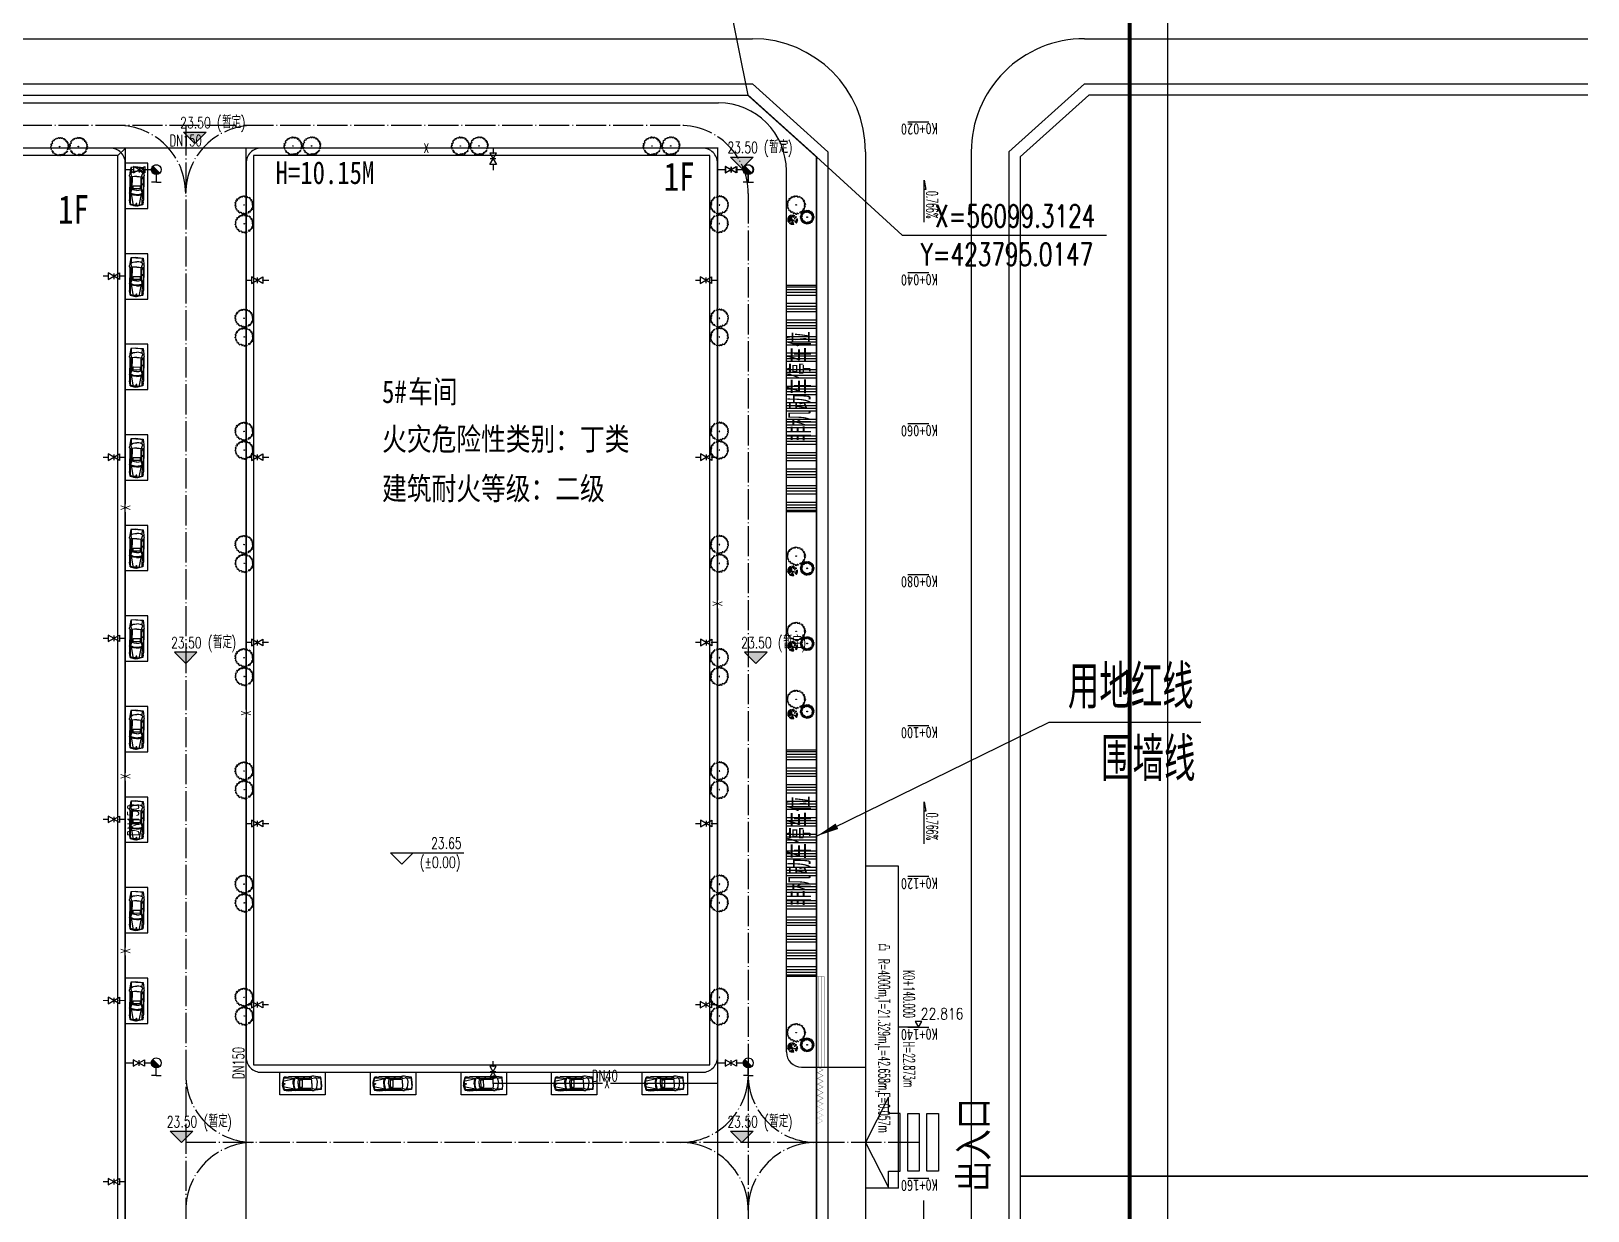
# Model space of a CAD drawing. Header units: millimetres. Extents: x 418304 to 847498, y 48187 to 111456.
# Drawn here: x 423690.9 to 423897.2, y 55959.6 to 56116 of the extents above; entities that cross this region are included whole.
import ezdxf

# ---------------------------------------------------------------- set-up
doc = ezdxf.new("R2010")
doc.units = ezdxf.units.MM
doc.header["$LTSCALE"] = 1000
doc.linetypes.add('DASH', pattern=[0.35, 0.25, -0.1])
doc.linetypes.add('DOTE', pattern=[2.42, 2, -0.2, 0.02, -0.2])
for name, color, linetype in [('A绿-1', 82, 'Continuous'), ('DIM_COOR', 3, 'Continuous'), ('DIM_ELEV', 3, 'Continuous'), ('DIM_LEAD', 3, 'Continuous'), ('EQUIP_消火栓', 7, 'Continuous'), ('PIPE-消防', 1, 'Continuous'), ('PUB_TEXT', 7, 'Continuous'), ('TEXT_消防', 7, 'Continuous'), ('TK', 4, 'Continuous'), ('TREE', 74, 'Continuous'), ('VALVE_消防', 7, 'Continuous'), ('围墙线', 7, 'Continuous'), ('建设布局', 7, 'Continuous'), ('道路', 4, 'Continuous'), ('道路中心线', 1, 'DOTE'), ('道路线', 142, 'Continuous'), ('道路网', 7, 'Continuous'), ('高程设计数据', 7, 'Continuous')]:
    doc.layers.add(name, color=color, linetype=linetype)
doc.styles.add('_TCH_DIM', font='SIMPLEX', dxfattribs={"bigfont": 'GBCBIG'})
doc.styles.add('_TWT_PIPEDN', font='SIMPLEX', dxfattribs={"width": 0.8, "height": 3, "bigfont": 'HZTXT'})
doc.styles.add('_TWT_PIPETEXT', font='SIMPLEX', dxfattribs={"width": 0.8, "height": 3.5, "bigfont": 'HZTXT'})
doc.styles.add('HZ', font='rs.shx', dxfattribs={"width": 0.8, "bigfont": 'hztxt.shx'})
doc.styles.add('图框字体', font='', dxfattribs={"width": 0.8})
doc.styles.add('等线体', font='simhei.ttf')
doc.styles.add('黑体', font='simhei.ttf', dxfattribs={"width": 0.8, "height": 3.5})
doc.styles.get('图框字体').set_extended_font_data('NSimSun')
doc.linetypes.add('FENCELINE2', pattern='A,0.25,-0.1,[132,ltypeshp.shx,S=0.1,R=0,X=-0.1,Y=0],-0.1,1', length=1.45)

# ---------------------------------------------------------------- blocks, each defined once
blk = doc.blocks.new('wetrewtewtre')
at = {"layer": '建设布局', "color": 8, "linetype": 'Continuous', "flags": 128}
for points in [[(423897.23, 56107.48), (423831.09, 56107.48), (423822.01, 56099.31), (423822.01, 55964.25), (423897.23, 55964.25)], [(423897.23, 56107.48), (423831.09, 56107.48), (423822.01, 56099.31), (423822.01, 55964.25), (423897.23, 55964.25)], [(423897.23, 55964.25), (423822.01, 55964.25), (423822.01, 55773.77), (423897.23, 55773.77)], [(423897.23, 55964.25), (423822.01, 55964.25), (423822.01, 55773.77), (423897.23, 55773.77)]]:
    blk.add_lwpolyline(points, dxfattribs=at)
at = {"layer": '道路网', "color": 8, "linetype": 'Continuous'}
for p, q in [((423342.15, 56114.98), (423786.51, 56114.98)), ((423342.15, 56114.98), (423786.51, 56114.98)), ((423830.51, 56114.98), (423897.23, 56114.98)), ((423830.51, 56114.98), (423897.23, 56114.98)), ((423342.15, 56108.98), (423786.51, 56108.98)), ((423342.15, 56108.98), (423786.51, 56108.98)), ((423786.51, 56108.98), (423796.51, 56099.98)), ((423786.51, 56108.98), (423796.51, 56099.98)), ((423820.51, 56099.98), (423830.51, 56108.98)), ((423820.51, 56099.98), (423830.51, 56108.98)), ((423830.51, 56108.98), (423897.23, 56108.98)), ((423830.51, 56108.98), (423897.23, 56108.98))]:
    blk.add_line(p, q, dxfattribs=at)
at = {"layer": '道路网', "color": 8, "linetype": 'Continuous', "lineweight": 30}
for p, q in [((423807.11, 56103.98), (423809.91, 56103.98)), ((423807.11, 56103.98), (423809.91, 56103.98)), ((423807.11, 56083.98), (423809.91, 56083.98)), ((423807.11, 56083.98), (423809.91, 56083.98)), ((423807.11, 56063.98), (423809.91, 56063.98)), ((423807.11, 56063.98), (423809.91, 56063.98)), ((423807.11, 56043.98), (423809.91, 56043.98)), ((423807.11, 56043.98), (423809.91, 56043.98)), ((423807.11, 56023.98), (423809.91, 56023.98)), ((423807.11, 56023.98), (423809.91, 56023.98)), ((423807.11, 56003.98), (423809.91, 56003.98)), ((423807.11, 56003.98), (423809.91, 56003.98)), ((423807.11, 55983.98), (423809.91, 55983.98)), ((423807.11, 55983.98), (423809.91, 55983.98)), ((423807.11, 55963.98), (423809.91, 55963.98)), ((423807.11, 55963.98), (423809.91, 55963.98))]:
    blk.add_line(p, q, dxfattribs=at)
at = {"layer": '道路网', "color": 8, "linetype": 'Continuous', "flags": 128}
for points in [[(423796.51, 56099.98), (423796.51, 55746.27), (423796.52, 55609.27)], [(423796.51, 56099.98), (423796.51, 55746.27), (423796.52, 55609.27)], [(423801.51, 56099.98), (423801.51, 55741.27), (423801.52, 55609.27)], [(423801.51, 56099.98), (423801.51, 55741.27), (423801.52, 55609.27)], [(423815.51, 56099.98), (423815.51, 55741.27), (423815.52, 55609.27)], [(423815.51, 56099.98), (423815.51, 55741.27), (423815.52, 55609.27)], [(423820.51, 56099.98), (423820.51, 55746.27), (423820.52, 55609.27)], [(423820.51, 56099.98), (423820.51, 55746.27), (423820.52, 55609.27)]]:
    blk.add_lwpolyline(points, dxfattribs=at)
at = {"layer": '道路网', "color": 8, "linetype": 'Continuous'}
for centre, start, end in [((423786.51, 56099.98), 0.0001, 90), ((423786.51, 56099.98), 0.0001, 90), ((423830.51, 56099.98), 90, 180.0001), ((423830.51, 56099.98), 90, 180.0001)]:
    blk.add_arc(centre, 15, start, end, dxfattribs=at)
at = {"layer": '道路网', "color": 8, "linetype": 'Continuous', "style": '等线体', "width": 0.8}
for s, p in [('K0+020', (423811.07, 56103.81)), ('K0+020', (423811.07, 56103.81)), ('K0+040', (423811.07, 56083.81)), ('K0+040', (423811.07, 56083.81)), ('K0+060', (423811.07, 56063.81)), ('K0+060', (423811.07, 56063.81)), ('K0+080', (423811.07, 56043.81)), ('K0+080', (423811.07, 56043.81)), ('K0+100', (423811.07, 56023.81)), ('K0+100', (423811.07, 56023.81)), ('K0+120', (423811.07, 56003.81)), ('K0+120', (423811.07, 56003.81)), ('K0+140', (423811.07, 55983.81)), ('K0+140', (423811.07, 55983.81)), ('K0+160', (423811.07, 55963.81)), ('K0+160', (423811.07, 55963.81))]:
    blk.add_text(s, height=1.5, rotation=181.0552, dxfattribs=at).set_placement(p)
blk = doc.blocks.new('dc')
for p, q in [((424933.93, 55036.82), (424930.88, 55042.78)), ((424930.88, 55042.78), (424930.88, 55040.62)), ((424924.28, 55033), (424924.27, 55040.62)), ((424924.27, 55040.62), (424925.8, 55040.62)), ((424925.8, 55040.62), (424925.8, 55033)), ((424926.82, 55033), (424926.81, 55040.62)), ((424926.81, 55040.62), (424928.34, 55040.62)), ((424928.34, 55040.62), (424928.34, 55033)), ((424930.88, 55040.62), (424929.35, 55040.62)), ((424929.35, 55040.62), (424929.36, 55033)), ((424930.89, 55030.84), (424933.93, 55036.82)), ((424925.8, 55033), (424924.28, 55033)), ((424928.34, 55033), (424926.82, 55033)), ((424929.36, 55033), (424930.89, 55033)), ((424930.89, 55033), (424930.89, 55030.84))]:
    blk.add_line(p, q)
blk = doc.blocks.new('A$C469E7AB7')
at = {"const_width": 30}
blk.add_lwpolyline([(375, 3000), (375, 3000)], dxfattribs=at)
at = {"layer": '围墙线', "linetype": 'Continuous'}
for points, const_width in [([(375, 10500), (-375, 10125)], 30), ([(-375, 10125), (375, 9750)], 30), ([(375, 9750), (-375, 9375)], 30), ([(375, 9750), (-375, 9375)], 30), ([(-375, 9375), (375, 9000)], 30), ([(-375, 9375), (375, 9000)], 30), ([(375, 9000), (-375, 8625)], 30), ([(-375, 8625), (375, 8250)], 30), ([(375, 8250), (-375, 7875)], 30), ([(-375, 7875), (375, 7500)], 30), ([(375, 7500), (-375, 7125)], 30), ([(-375, 7125), (375, 6750)], 30), ([(375, 6750), (-375, 6375)], 30), ([(-375, 6375), (375, 6000)], 30), ([(375, 6000), (-375, 5625)], 30), ([(375, 6000), (-375, 5625)], 30), ([(-375, 5625), (375, 5250)], 30), ([(-375, 5625), (375, 5250)], 30), ([(375, 5250), (-375, 4875)], 30), ([(-375, 4875), (375, 4500)], 30), ([(375, 4500), (-375, 4125)], 30), ([(-375, 4125), (375, 3750)], 30), ([(-500, -9000), (500, -9000), (500, 3000), (-500, 3000), (-500, -9000)], 20), ([(375, 3750), (-375, 3375)], 30), ([(-375, 3375), (375, 3000)], 30), ([(-200, 3000), (-200, -9000)], 20), ([(200, -9000), (200, 3000)], 20)]:
    blk.add_lwpolyline(points, dxfattribs=dict(at, const_width=const_width))
blk = doc.blocks.new('004')
at = {"layer": 'A绿-1', "color": 8}
for p, q in [((-1068, 284), (-1052, 317)), ((-942, 226), (-1068, 284)), ((-1060, 128), (-1052, 186)), ((-966, 56), (-1060, 128)), ((-1052, 317), (-911, 278)), ((-1052, 186), (-950, 121)), ((-1052, -69), (-1052, 3)), ((-1052, 3), (-966, -3)), ((-982, 428), (-966, 461)), ((-927, 415), (-982, 428)), ((-966, 461), (-864, 454)), ((-966, -3), (-966, 56)), ((-950, 121), (-942, 226)), ((-942, 369), (-927, 415)), ((-887, 324), (-942, 369)), ((-911, 278), (-887, 324)), ((-872, 605), (-895, 533)), ((-895, 533), (-864, 481)), ((-825, 585), (-872, 605)), ((-864, 454), (-840, 461)), ((-793, 644), (-825, 585)), ((-762, 716), (-809, 677)), ((-809, 677), (-793, 644)), ((-699, 834), (-770, 749)), ((-770, 749), (-723, 742)), ((-723, 651), (-762, 716)), ((-723, 742), (-691, 683)), ((-691, 683), (-723, 651)), ((-691, 762), (-699, 834)), ((-534, 794), (-691, 762)), ((-511, 892), (-605, 840)), ((-605, 840), (-534, 794)), ((-456, 866), (-511, 892)), ((-401, 899), (-456, 866)), ((-354, 971), (-440, 997)), ((-440, 997), (-401, 899)), ((-283, 860), (-354, 971)), ((-276, 925), (-283, 860)), ((-244, 925), (-276, 925)), ((-205, 1023), (-268, 997)), ((-268, 997), (-244, 925)), ((-182, 945), (-205, 1023)), ((-134, 964), (-182, 945)), ((70, 1036), (-9, 1030)), ((-9, 1030), (-9, 991)), ((70, 977), (70, 1036)), ((93, 938), (70, 977)), ((132, 906), (93, 938)), ((179, 1023), (132, 906)), ((250, 1017), (179, 1023)), ((266, 945), (250, 1017)), ((321, 912), (266, 945)), ((360, 945), (321, 977)), ((321, 977), (321, 912)), ((360, 847), (360, 945)), ((399, 814), (360, 847)), ((438, 853), (399, 814)), ((478, 827), (438, 853)), ((525, 879), (478, 827)), ((564, 847), (525, 879)), ((532, 768), (564, 847)), ((572, 703), (532, 768)), ((564, 670), (572, 703)), ((595, 638), (564, 670)), ((658, 664), (595, 638)), ((697, 618), (658, 664)), ((744, 670), (697, 618)), ((783, 605), (744, 670)), ((791, 481), (783, 605)), ((830, 500), (791, 481)), ((807, 409), (870, 487)), ((838, 343), (807, 409)), ((870, 487), (830, 500)), ((932, 363), (838, 343)), ((932, 200), (885, 200)), ((885, 200), (909, 160)), ((925, 101), (901, 69)), ((901, 69), (972, 16)), ((909, 278), (964, 311)), ((932, 232), (909, 278)), ((909, 160), (972, 160)), ((972, 160), (925, 101)), ((964, 311), (932, 363)), ((972, 16), (972, -69)), ((-1044, -154), (-1068, -193)), ((-1068, -193), (-1029, -219)), ((-989, -108), (-1052, -69)), ((-982, -173), (-1044, -154)), ((-1029, -219), (-1005, -166)), ((-1013, -278), (-989, -258)), ((-997, -310), (-1013, -278)), ((-919, -356), (-997, -310)), ((-974, -173), (-989, -108)), ((-989, -258), (-950, -278)), ((-934, -180), (-974, -173)), ((-950, -278), (-927, -251)), ((-942, -526), (-927, -480)), ((-864, -500), (-942, -526)), ((-927, -251), (-934, -180)), ((-927, -480), (-887, -441)), ((-887, -441), (-919, -356)), ((-887, -585), (-840, -533)), ((-848, -644), (-887, -585)), ((-840, -533), (-864, -500)), ((-801, -585), (-848, -644)), ((-762, -618), (-801, -585)), ((-636, -729), (-715, -657)), ((-683, -788), (-636, -729)), ((-629, -853), (-683, -788)), ((-574, -801), (-629, -853)), ((-401, -853), (-574, -801)), ((-425, -944), (-401, -853)), ((-385, -964), (-425, -944)), ((-338, -944), (-385, -964)), ((-299, -944), (-338, -944)), ((-260, -1010), (-299, -944)), ((-229, -912), (-260, -1010)), ((-182, -912), (-229, -912)), ((-189, -1010), (-182, -912)), ((-127, -1023), (-189, -1010)), ((-119, -938), (-127, -1023)), ((-56, -958), (-119, -938)), ((-56, -1010), (-56, -958)), ((-17, -997), (-56, -1010)), ((70, -1016), (-17, -997)), ((109, -925), (70, -951)), ((70, -951), (70, -1016)), ((132, -1023), (109, -925)), ((195, -997), (132, -1023)), ((226, -944), (164, -944)), ((164, -944), (195, -997)), ((250, -984), (226, -944)), ((297, -964), (250, -984)), ((297, -833), (274, -918)), ((274, -918), (297, -964)), ((328, -912), (297, -833)), ((360, -918), (328, -912)), ((383, -892), (360, -918)), ((407, -866), (383, -892)), ((438, -873), (407, -866)), ((423, -886), (438, -873)), ((454, -918), (423, -886)), ((470, -807), (446, -801)), ((446, -801), (485, -853)), ((564, -853), (454, -918)), ((509, -794), (470, -807)), ((485, -853), (548, -833)), ((556, -735), (493, -761)), ((493, -761), (509, -794)), ((548, -833), (564, -853)), ((650, -794), (556, -735)), ((674, -761), (650, -794)), ((705, -637), (666, -683)), ((666, -683), (674, -761)), ((760, -650), (705, -637)), ((783, -618), (760, -650)), ((776, -513), (768, -552)), ((768, -552), (830, -585)), ((799, -448), (776, -513)), ((807, -618), (783, -618)), ((815, -493), (799, -448)), ((830, -585), (807, -618)), ((862, -474), (815, -493)), ((870, -278), (846, -336)), ((846, -336), (885, -435)), ((885, -435), (862, -474)), ((948, -310), (870, -278)), ((972, -69), (901, -95)), ((901, -95), (901, -180)), ((901, -180), (948, -219)), ((948, -219), (972, -271)), ((972, -271), (948, -310))]:
    blk.add_line(p, q, dxfattribs=at)
blk.add_circle((-32, 10), 31.3, dxfattribs=at)
blk = doc.blocks.new('106')
at = {"layer": 'A绿-1', "color": 8}
for p, q in [((-0.45, 0.07), (-0.4, 0.05)), ((-0.31, 0), (-0.45, 0.07)), ((-0.43, 0.15), (-0.38, 0.12)), ((-0.31, 0.05), (-0.43, 0.15)), ((-0.39, 0.22), (-0.36, 0.19)), ((-0.29, 0.1), (-0.39, 0.22)), ((-0.35, 0.29), (-0.32, 0.25)), ((-0.27, 0.15), (-0.35, 0.29)), ((-0.29, 0.34), (-0.27, 0.3)), ((-0.24, 0.2), (-0.29, 0.34)), ((-0.23, 0.39), (-0.21, 0.34)), ((-0.2, 0.24), (-0.23, 0.39)), ((-0.16, 0.43), (-0.15, 0.38)), ((-0.16, 0.27), (-0.16, 0.43)), ((-0.11, 0.29), (-0.08, 0.45)), ((-0.08, 0.45), (-0.08, 0.4)), ((-0.05, 0.31), (0, 0.45)), ((0, 0.45), (-0.01, 0.41)), ((0, 0.31), (0.08, 0.45)), ((0.05, 0.31), (0.15, 0.43)), ((0.08, 0.45), (0.06, 0.4)), ((0.11, 0.29), (0.23, 0.4)), ((0.15, 0.43), (0.13, 0.39)), ((0.16, 0.27), (0.29, 0.35)), ((0.23, 0.4), (0.19, 0.36)), ((0.2, 0.24), (0.35, 0.3)), ((0.24, 0.2), (0.4, 0.23)), ((0.29, 0.35), (0.25, 0.32)), ((0.27, 0.16), (0.43, 0.16)), ((0.35, 0.3), (0.3, 0.27)), ((0.3, 0.11), (0.45, 0.08)), ((0.31, 0.06), (0.46, 0)), ((0.32, 0), (0.45, -0.07)), ((0.4, 0.23), (0.35, 0.22)), ((0.43, 0.16), (0.38, 0.15)), ((0.45, 0.08), (0.4, 0.09)), ((0.46, 0), (0.41, 0.02)), ((-0.45, -0.01), (-0.4, -0.02)), ((-0.3, -0.06), (-0.45, -0.01)), ((-0.44, -0.08), (-0.39, -0.09)), ((-0.29, -0.11), (-0.44, -0.08)), ((-0.42, -0.16), (-0.37, -0.15)), ((-0.27, -0.16), (-0.42, -0.16)), ((-0.23, -0.2), (-0.39, -0.23)), ((-0.39, -0.23), (-0.34, -0.22)), ((-0.19, -0.24), (-0.34, -0.3)), ((-0.34, -0.3), (-0.3, -0.27)), ((-0.15, -0.27), (-0.29, -0.35)), ((-0.29, -0.35), (-0.24, -0.32)), ((-0.1, -0.3), (-0.22, -0.4)), ((-0.22, -0.4), (-0.19, -0.36)), ((-0.05, -0.31), (-0.15, -0.43)), ((-0.15, -0.43), (-0.12, -0.39)), ((0.01, -0.31), (-0.07, -0.45)), ((-0.07, -0.45), (-0.05, -0.4)), ((0.06, -0.31), (0.01, -0.46)), ((0.01, -0.46), (0.02, -0.41)), ((0.11, -0.29), (0.09, -0.45)), ((0.09, -0.45), (0.09, -0.4)), ((0.16, -0.27), (0.16, -0.43)), ((0.16, -0.43), (0.16, -0.38)), ((0.21, -0.24), (0.24, -0.39)), ((0.24, -0.39), (0.22, -0.34)), ((0.25, -0.2), (0.3, -0.35)), ((0.28, -0.15), (0.36, -0.29)), ((0.3, -0.35), (0.28, -0.3)), ((0.3, -0.1), (0.4, -0.22)), ((0.31, -0.05), (0.43, -0.15)), ((0.36, -0.29), (0.32, -0.25)), ((0.4, -0.22), (0.36, -0.19)), ((0.43, -0.15), (0.39, -0.12)), ((0.45, -0.07), (0.41, -0.06))]:
    blk.add_line(p, q, dxfattribs=at)
blk.add_circle((0, 0), 0.0254, dxfattribs=at)
blk = doc.blocks.new('A$C3C3C514D')
at = {"color": 8}
for p, q in [((985, 2274), (0, 2152)), ((510, 2000), (1, 2202)), ((1376, 2264), (3, 2272)), ((1065, 1996), (5, 2012)), ((439, 1909), (9, 1960)), ((1448, 2052), (10, 2362)), ((774, 2001), (13, 1915)), ((2135, 2150), (22, 1847)), ((2135, 2150), (33, 2466)), ((658, 1927), (45, 1758)), ((533, 2271), (50, 2633)), ((51, 1686), (1027, 1810)), ((1836, 2067), (97, 1514)), ((539, 1655), (143, 1412)), ((1751, 1563), (187, 1276)), ((754, 3022), (194, 3045)), ((546, 1182), (227, 1190)), ((1385, 1488), (279, 1092)), ((314, 3273), (754, 3022)), ((1531, 1264), (321, 1022)), ((918, 1321), (379, 933)), ((1605, 3000), (469, 3494)), ((1951, 1835), (483, 794)), ((1027, 1810), (539, 1655)), ((539, 1655), (539, 1655)), ((2072, 2430), (549, 3589)), ((1302, 1353), (558, 706)), ((1440, 1141), (558, 706)), ((973, 832), (600, 662)), ((1327, 3257), (603, 3647)), ((847, 3366), (661, 3703)), ((1178, 1009), (672, 590)), ((1152, 750), (691, 573)), ((900, 3478), (708, 3738)), ((1353, 1023), (748, 521)), ((1605, 3000), (751, 3787)), ((1404, 827), (806, 473)), ((984, 3455), (812, 3811)), ((1075, 3468), (865, 3847)), ((1951, 1835), (898, 404)), ((1238, 716), (947, 369)), ((1327, 3257), (975, 3955)), ((2179, 2417), (975, 3955)), ((1258, 561), (1009, 329)), ((1871, 1681), (1102, 274)), ((1474, 3317), (1125, 4045)), ((1340, 3596), (1210, 4088)), ((1384, 524), (1212, 216)), ((1477, 961), (1309, 172)), ((1942, 612), (1418, 129)), ((1751, 3803), (1478, 4197)), ((2147, 905), (1570, 80)), ((2296, 2298), (1605, 3000)), ((1919, 3296), (1620, 4239)), ((2209, 1495), (1767, 35)), ((2115, 529), (1808, 28)), ((1826, 4286), (1919, 3296)), ((2013, 694), (1897, 15)), ((2216, 1566), (2051, 2)), ((2220, 538), (2146, 0)), ((2176, 1176), (2243, 2)), ((2490, 2732), (3940, 3353)), ((2490, 2732), (4010, 3243)), ((2674, 953), (3081, 210)), ((2775, 3382), (3114, 4079)), ((2775, 3382), (3301, 3974)), ((2790, 723), (2896, 122)), ((2861, 1371), (3697, 653)), ((2938, 2122), (4093, 1221)), ((3070, 2927), (4073, 3126)), ((3120, 1141), (3574, 536)), ((3125, 1964), (4195, 1522)), ((3135, 3755), (3501, 3831)), ((3589, 3756), (3285, 3427)), ((3285, 3427), (3744, 3603)), ((3516, 2534), (4262, 2582)), ((3556, 2540), (4283, 2465)), ((3564, 3199), (3831, 3501)), ((3688, 3053), (4142, 2976)), ((3824, 1674), (4261, 1716)), ((4209, 1516), (3824, 1674))]:
    blk.add_line(p, q, dxfattribs=at)
blk = doc.blocks.new('GeYuanFrame_32218021', base_point=(11.55, 13.52))
at = {"layer": 'TK'}
blk.add_lwpolyline([(11.55, 854.52), (1497.55, 854.52), (1497.55, 13.52), (11.55, 13.52)], close=True, dxfattribs=at)
at = {"layer": 'TK', "const_width": 1}
blk.add_lwpolyline([(1487.55, 844.52), (1487.55, 23.52), (36.55, 23.52), (36.55, 844.52)], close=True, dxfattribs=at)
blk = doc.blocks.new('$plan$00001328')
at = {"layer": '道路线', "color": 8}
for p, q in [((-2279, 116), (-2219, 807)), ((-2254, 116), (-2194, 806)), ((-2219, 807), (-1493, 889)), ((-1551, 693), (-2199, 695)), ((-1707, 230), (-1717, -16)), ((-1667, 459), (-1707, 230)), ((-1551, 693), (-1667, 459)), ((-1508, 707), (-1562, 671)), ((-1493, 889), (-1285, 919)), ((-979, 619), (-1374, 729)), ((-1053, 923), (-878, 906)), ((-1023, 812), (1078, 831)), ((-582, 620), (-1023, 812)), ((-1019, -34), (-1015, 284)), ((-1015, 284), (-979, 619)), ((626, 562), (-988, 538)), ((-878, 906), (1645, 899)), ((6, 627), (-582, 620)), ((-21, 822), (6, 627)), ((116, 823), (74, 627)), ((623, 633), (74, 627)), ((223, 404), (223, -456)), ((586, 444), (263, 444)), ((1224, 895), (623, 633)), ((1249, 767), (626, 562)), ((626, -456), (626, 404)), ((810, 258), (722, 594)), ((822, -38), (810, 258)), ((1370, 583), (1207, 751)), ((2643, 745), (1249, 767)), ((2844, 342), (1302, 653)), ((1448, 334), (1370, 583)), ((1469, -41), (1448, 334)), ((1645, 899), (2034, 915)), ((2034, 915), (2086, 904)), ((2427, 855), (2086, 904)), ((2367, 864), (2369, 870)), ((2369, 870), (2650, 842)), ((2604, 806), (2427, 855)), ((2787, 351), (2640, 772)), ((2720, 782), (2894, 148)), ((2762, 16), (2740, 362)), ((2816, 347), (2866, 112)), ((-2279, -163), (-2219, -855)), ((-2254, -163), (-2194, -854)), ((-2219, -855), (-1493, -937)), ((-1551, -741), (-2199, -743)), ((-1706, -277), (-1717, -32)), ((-1667, -507), (-1707, -277)), ((-1551, -741), (-1667, -507)), ((-1508, -755), (-1562, -719)), ((-1493, -937), (-1285, -966)), ((-1374, -776), (-1374, -777)), ((-979, -667), (-1371, -776)), ((-1053, -971), (-878, -954)), ((-582, -668), (-1023, -860)), ((-1023, -860), (1078, -879)), ((-1019, -14), (-1015, -332)), ((-1015, -332), (-979, -667)), ((626, -610), (-988, -585)), ((-878, -954), (1645, -947)), ((8, -674), (-582, -668)), ((-17, -869), (8, -674)), ((623, -681), (73, -675)), ((111, -870), (73, -675)), ((263, -496), (586, -496)), ((1224, -943), (623, -681)), ((1249, -815), (626, -610)), ((810, -306), (722, -641)), ((822, -10), (810, -306)), ((1370, -631), (1207, -799)), ((2643, -793), (1249, -815)), ((2844, -390), (1302, -701)), ((1448, -382), (1370, -630)), ((1469, -7), (1448, -382)), ((1645, -947), (2034, -963)), ((2034, -963), (2086, -952)), ((2427, -903), (2086, -952)), ((2367, -911), (2369, -918)), ((2369, -918), (2650, -889)), ((2604, -854), (2427, -903)), ((2787, -399), (2640, -820)), ((2720, -830), (2894, -195)), ((2762, -64), (2740, -410)), ((2816, -395), (2866, -160))]:
    blk.add_line(p, q, dxfattribs=at)
blk.add_circle((2608, -21), 62.7, dxfattribs=at)
for centre, radius, start, end in [((-665, -24), 1620, 175.05924, 184.94076), ((-640, -24), 1620, 175.05924, 184.94076), ((-1418, 573), 162, 74.46936, 123.73593), ((-1148, -44), 972, 84.37428, 98.07159), ((263, 404), 40, 90, 180), ((586, 404), 40, 0, 90), ((-191, -40), 1591, 331.45596, 29.52266), ((2589, 754), 54, 19.21062, 74.51383), ((2642, 761), 81, 15.33853, 84.1898), ((2115, -24), 648, 356.47351, 3.52649), ((2233, -24), 648, 347.90524, 12.09476), ((2269, -24), 648, 344.66147, 15.33853), ((-1418, -621), 162, 236.26405, 286.81983), ((-1148, -4), 972, 261.92841, 275.62572), ((263, -456), 40, 180, 270), ((586, -456), 40, 270, 0), ((2589, -802), 54, 285.48617, 340.78938), ((2642, -809), 81, 275.8102, 344.66147)]:
    blk.add_arc(centre, radius, start, end, dxfattribs=at)
blk = doc.blocks.new('$TwtSys$00000385')
for p, q in [((0, 331), (-130, 331)), ((92, 92), (-92, -92)), ((0, 331), (0, 131)), ((0, 331), (130, 331))]:
    blk.add_line(p, q)
for start, end in [(135, 315), (315, 135)]:
    blk.add_arc((0, 0), 131, start, end)
at = {"color": 0}
for points in [[(-34, 127), (-127, 34), (34, 127), (-127, -34)], [(-93, 93), (-93, 93), (-34, 127), (-127, 34)], [(34, 127), (-127, -34), (93, 93), (-93, -93)]]:
    blk.add_solid(points, dxfattribs=at)
blk = doc.blocks.new('$VALVE$00000296')
for points in [[(-125, 72), (-125, -72), (125, 72), (125, -72), (-125, 72)], [(0, 60), (0, -64)]]:
    blk.add_lwpolyline(points)
for p in [(-125, 0), (125, 0)]:
    blk.add_point(p)

msp = doc.modelspace()

# ---------------------------------------------------------------- hatches: boundary and pattern name
h = msp.add_hatch()
h.set_pattern_fill('ANSI34', color=251, scale=0.2304, angle=315, style=0)
h.set_pattern_definition([(0, (0, 61.572), (4e-16, 2.19456), []), (0, (0.3658, 61.2062), (4e-16, 2.19456), []), (0, (0.7315, 60.8405), (4e-16, 2.19456), []), (0, (1.0973, 60.4747), (4e-16, 2.19456), [])])
h.paths.add_polyline_path([(423795.015, 56082.264), (423791.015, 56082.264), (423791.015, 56052.264), (423795.015, 56052.264)])
h.paths.add_polyline_path([(423795.176, 56061.09), (423795.176, 56076.92), (423790.868, 56076.92), (423790.868, 56061.09)], flags=9)
h = msp.add_hatch()
h.set_pattern_fill('ANSI34', color=251, scale=0.2304, angle=315, style=0)
h.set_pattern_definition([(0, (0, 0), (4e-16, 2.19456), []), (0, (0.3658, -0.3658), (4e-16, 2.19456), []), (0, (0.7315, -0.7315), (4e-16, 2.19456), []), (0, (1.0973, -1.0973), (4e-16, 2.19456), [])])
h.paths.add_polyline_path([(423795.015, 56020.692), (423791.015, 56020.692), (423791.015, 55990.692), (423795.015, 55990.692)])
h.paths.add_polyline_path([(423795.176, 55999.518), (423795.176, 56015.348), (423790.868, 56015.348), (423790.868, 55999.518)], flags=9)
at = {"layer": 'DIM_ELEV'}
for points in [[(423712.621, 56101.085), (423711.121, 56102.585), (423714.121, 56102.585)], [(423785.128, 56097.788), (423783.628, 56099.288), (423786.628, 56099.288)], [(423711.41, 56032.167), (423712.91, 56033.667), (423709.91, 56033.667)], [(423786.955, 56032.167), (423788.455, 56033.667), (423785.455, 56033.667)], [(423710.839, 55968.68), (423709.339, 55970.18), (423712.339, 55970.18)], [(423785.128, 55968.68), (423783.628, 55970.18), (423786.628, 55970.18)]]:
    msp.add_hatch(color=256, dxfattribs=at).paths.add_polyline_path(points)
at = {"layer": 'PIPE-消防', "linetype": 'Continuous'}
for points in [[(423781.89, 56100.48), (423781.977, 56100.48), (423781.977, 56100.568)], [(423781.89, 56100.48), (423781.89, 56100.568), (423781.977, 56100.568)], [(423752.147, 55976.535), (423752.059, 55976.535), (423752.059, 55976.448)], [(423752.147, 55976.535), (423752.147, 55976.448), (423752.059, 55976.448)]]:
    msp.add_hatch(color=256, dxfattribs=at).paths.add_polyline_path(points)

# ---------------------------------------------------------------- linework, layer by layer
msp.add_line((423703.432, 56100.48), (423702.41, 56099.48))
at = {"color": 1, "linetype": 'DASH', "ltscale": 0.02, "const_width": 0.2}
msp.add_lwpolyline([(423795.015, 55713.137), (423431.612, 55713.172), (423431.612, 55853.106), (423600.93, 55853.106), (423600.93, 56107.48), (423785.939, 56107.48), (423795.015, 56099.312), (423795.015, 55713.137)], dxfattribs=at)
at = {"linetype": 'FENCELINE2', "ltscale": 0.005, "const_width": 0.1}
msp.add_lwpolyline([(423795.015, 55713.137), (423431.612, 55713.172), (423431.612, 55853.106), (423600.93, 55853.106), (423600.93, 56107.48), (423785.939, 56107.48), (423795.015, 56099.312), (423795.015, 55978.692)], dxfattribs=at)
for points in [[(423702.41, 55859.005), (423702.41, 56099.48), (423611.93, 56099.48), (423611.93, 55859.005)], [(423780.89, 56099.48), (423720.41, 56099.48), (423720.41, 55979), (423780.89, 55979)]]:
    msp.add_lwpolyline(points, close=True)
at = {"layer": 'DIM_COOR', "color": 3}
for p, q in [((423785.939, 56107.48), (423781.185, 56131.19)), ((423795.015, 56099.312), (423806.358, 56088.936)), ((423806.358, 56088.936), (423833.418, 56088.936))]:
    msp.add_line(p, q, dxfattribs=at)
at = {"layer": 'DIM_ELEV'}
for p, q in [((423712.621, 56101.085), (423711.121, 56102.585)), ((423711.121, 56102.585), (423714.121, 56102.585)), ((423712.621, 56101.085), (423714.121, 56102.585)), ((423785.128, 56097.788), (423783.628, 56099.288)), ((423783.628, 56099.288), (423786.628, 56099.288)), ((423785.128, 56097.788), (423786.628, 56099.288)), ((423711.41, 56032.167), (423709.91, 56033.667)), ((423712.91, 56033.667), (423709.91, 56033.667)), ((423711.41, 56032.167), (423712.91, 56033.667)), ((423786.955, 56032.167), (423785.455, 56033.667)), ((423788.455, 56033.667), (423785.455, 56033.667)), ((423786.955, 56032.167), (423788.455, 56033.667)), ((423740.052, 56005.6), (423738.552, 56007.1)), ((423738.552, 56007.1), (423748.279, 56007.1)), ((423740.052, 56005.6), (423741.552, 56007.1)), ((423710.839, 55968.68), (423709.339, 55970.18)), ((423709.339, 55970.18), (423712.339, 55970.18)), ((423710.839, 55968.68), (423712.339, 55970.18)), ((423785.128, 55968.68), (423783.628, 55970.18)), ((423783.628, 55970.18), (423786.628, 55970.18)), ((423785.128, 55968.68), (423786.628, 55970.18))]:
    msp.add_line(p, q, dxfattribs=at)
at = {"layer": 'DIM_LEAD'}
for p, q in [((423795.015, 56009.294), (423825.862, 56024.381)), ((423825.862, 56024.381), (423845.954, 56024.381))]:
    msp.add_line(p, q, dxfattribs=at)
msp.add_lwpolyline([(423795.015, 56009.294, 0, 0.8, 0), (423797.71, 56010.612, 0, 0, 0)], format="xyseb", dxfattribs=at)
at = {"layer": 'PIPE-消防', "linetype": 'Continuous', "ltscale": 0.005, "const_width": 0.175}
for points in [[(423673.656, 56100.48), (423703.432, 56100.48)], [(423703.432, 56100.48), (423703.432, 56059.516)], [(423703.432, 56100.48), (423719.41, 56100.48)], [(423719.41, 56100.48), (423719.41, 56026.038)], [(423719.41, 56100.48), (423742.717, 56100.48)], [(423743.75, 56100.48), (423752.163, 56100.48)], [(423752.163, 56100.48), (423752.163, 56099.807)], [(423752.163, 56100.48), (423781.89, 56100.48)], [(423781.89, 56100.48), (423781.89, 56082.966)], [(423704.485, 56097.62), (423703.49, 56097.62)], [(423706.886, 56097.62), (423705.985, 56097.62)], [(423752.163, 56098.307), (423752.163, 56097.52)], [(423782.884, 56097.62), (423781.89, 56097.62)], [(423782.942, 56097.62), (423781.948, 56097.62)], [(423785.286, 56097.62), (423784.384, 56097.62)], [(423785.344, 56097.62), (423784.442, 56097.62)], [(423700.45, 56083.516), (423701.123, 56083.516)], [(423702.623, 56083.516), (423703.41, 56083.516)], [(423719.471, 56082.966), (423720.144, 56082.966)], [(423721.644, 56082.966), (423722.431, 56082.966)], [(423778.93, 56082.966), (423779.603, 56082.966)], [(423781.103, 56082.966), (423781.89, 56082.966)], [(423781.89, 56082.966), (423781.89, 56040.542)], [(423700.472, 56059.516), (423701.145, 56059.516)], [(423702.645, 56059.516), (423703.432, 56059.516)], [(423703.432, 56059.516), (423703.432, 56053.286)], [(423719.471, 56059.516), (423720.144, 56059.516)], [(423721.644, 56059.516), (423722.431, 56059.516)], [(423778.946, 56059.516), (423779.619, 56059.516)], [(423781.119, 56059.516), (423781.906, 56059.516)], [(423703.432, 56052.253), (423703.432, 56017.662)], [(423781.89, 56039.509), (423781.89, 55986.966)], [(423700.45, 56035.516), (423701.123, 56035.516)], [(423702.623, 56035.516), (423703.41, 56035.516)], [(423719.454, 56034.966), (423720.128, 56034.966)], [(423721.628, 56034.966), (423722.414, 56034.966)], [(423778.946, 56034.966), (423779.619, 56034.966)], [(423781.119, 56034.966), (423781.906, 56034.966)], [(423719.41, 56025.004), (423719.41, 55931.163)], [(423703.432, 56016.629), (423703.432, 55994.532)], [(423700.45, 56011.516), (423701.123, 56011.516)], [(423702.623, 56011.516), (423703.41, 56011.516)], [(423719.471, 56010.966), (423720.144, 56010.966)], [(423721.644, 56010.966), (423722.431, 56010.966)], [(423778.946, 56010.966), (423779.619, 56010.966)], [(423781.119, 56010.966), (423781.906, 56010.966)], [(423703.432, 55993.499), (423703.432, 55963.516)], [(423700.45, 55987.516), (423701.123, 55987.516)], [(423702.623, 55987.516), (423703.41, 55987.516)], [(423719.454, 55986.966), (423720.128, 55986.966)], [(423721.628, 55986.966), (423722.414, 55986.966)], [(423778.93, 55986.966), (423779.603, 55986.966)], [(423781.103, 55986.966), (423781.89, 55986.966)], [(423781.89, 55986.966), (423781.89, 55976.535)], [(423752.147, 55979.495), (423752.147, 55978.822)], [(423704.462, 55979.243), (423703.484, 55979.243)], [(423706.864, 55979.243), (423705.962, 55979.243)], [(423782.92, 55979.243), (423781.941, 55979.243)], [(423785.321, 55979.243), (423784.42, 55979.243)], [(423752.147, 55977.322), (423752.147, 55976.535)], [(423752.147, 55976.535), (423766.654, 55976.535)], [(423767.687, 55976.535), (423781.89, 55976.535)], [(423781.89, 55976.535), (423781.89, 55938.966)], [(423700.472, 55963.516), (423701.145, 55963.516)], [(423702.645, 55963.516), (423703.432, 55963.516)], [(423703.432, 55963.516), (423703.432, 55904.826)]]:
    msp.add_lwpolyline(points, dxfattribs=at)
at = {"layer": '道路', "color": 8}
for p, q in [((423600.93, 56106.48), (423782.015, 56106.48)), ((423791.015, 55980.692), (423791.015, 56097.48)), ((423795.015, 56082.264), (423791.015, 56082.264)), ((423795.015, 56052.264), (423791.015, 56052.264)), ((423795.015, 56020.692), (423791.015, 56020.692)), ((423795.015, 55990.692), (423791.015, 55990.692)), ((423793.015, 55978.692), (423801.515, 55978.692))]:
    msp.add_line(p, q, dxfattribs=at)
for points in [[(423703.41, 55860.005), (423703.41, 56098.48, 0.4142136), (423701.41, 56100.48), (423612.93, 56100.48, 0.4142136), (423610.93, 56098.48), (423610.93, 55860.005, 0.4142136), (423612.93, 55858.005), (423701.41, 55858.005, 0.4142136)], [(423779.89, 56100.48), (423721.41, 56100.48, 0.4142136), (423719.41, 56098.48), (423719.41, 55980, 0.4142136), (423721.41, 55978), (423779.89, 55978, 0.4142136), (423781.89, 55980), (423781.89, 56098.48, 0.4142136)]]:
    msp.add_lwpolyline(points, format="xyb", close=True, dxfattribs=at)
for centre, radius, start, end in [((423782.015, 56097.48), 9, 0, 90), ((423793.015, 55980.692), 2, 180, 270)]:
    msp.add_arc(centre, radius, start, end, dxfattribs=at)
at = {"layer": '道路中心线', "color": 8, "linetype": 'DOTE', "ltscale": 0.002}
for p, q in [((423776.952, 56103.48), (423615.43, 56103.48)), ((423711.41, 56103.48), (423711.41, 55852.068)), ((423785.952, 56094.48), (423785.952, 55861.068)), ((423808.515, 55968.709), (423711.41, 55968.709))]:
    msp.add_line(p, q, dxfattribs=at)
for centre, start, end in [((423702.41, 56094.48), 0, 90), ((423720.41, 56094.48), 90, 180), ((423776.952, 56094.48), 0, 90), ((423720.41, 55977.709), 180, 270), ((423776.952, 55977.709), 270, 0), ((423794.952, 55977.709), 180, 270), ((423720.41, 55959.709), 90, 180), ((423776.952, 55959.709), 0, 90), ((423794.952, 55959.709), 90, 180)]:
    msp.add_arc(centre, 9, start, end, dxfattribs=at)
at = {"layer": '道路线', "color": 8}
for points in [[(423703.41, 56092.48), (423706.41, 56092.48), (423706.41, 56098.48), (423703.41, 56098.48)], [(423703.41, 56080.48), (423706.41, 56080.48), (423706.41, 56086.48), (423703.41, 56086.48)], [(423703.41, 56068.48), (423706.41, 56068.48), (423706.41, 56074.48), (423703.41, 56074.48)], [(423703.41, 56056.48), (423706.41, 56056.48), (423706.41, 56062.48), (423703.41, 56062.48)], [(423703.41, 56044.48), (423706.41, 56044.48), (423706.41, 56050.48), (423703.41, 56050.48)], [(423703.41, 56032.48), (423706.41, 56032.48), (423706.41, 56038.48), (423703.41, 56038.48)], [(423703.41, 56020.48), (423706.41, 56020.48), (423706.41, 56026.48), (423703.41, 56026.48)], [(423703.41, 56008.48), (423706.41, 56008.48), (423706.41, 56014.48), (423703.41, 56014.48)], [(423703.41, 55996.48), (423706.41, 55996.48), (423706.41, 56002.48), (423703.41, 56002.48)], [(423703.41, 55984.48), (423706.41, 55984.48), (423706.41, 55990.48), (423703.41, 55990.48)], [(423723.91, 55975), (423723.91, 55978), (423729.91, 55978), (423729.91, 55975)], [(423735.91, 55975), (423735.91, 55978), (423741.91, 55978), (423741.91, 55975)], [(423747.91, 55975), (423747.91, 55978), (423753.91, 55978), (423753.91, 55975)], [(423759.91, 55975), (423759.91, 55978), (423765.91, 55978), (423765.91, 55975)], [(423771.91, 55975), (423771.91, 55978), (423777.91, 55978), (423777.91, 55975)]]:
    msp.add_lwpolyline(points, close=True, dxfattribs=at)
at = {"layer": '高程设计数据', "color": 1, "linetype": 'Continuous'}
for p, q in [((423805.865, 56005.309), (423801.515, 56005.309)), ((423805.865, 56005.309), (423801.515, 56005.309)), ((423805.865, 55962.651), (423805.865, 56005.309)), ((423805.865, 55962.651), (423805.865, 56005.309)), ((423808.515, 55983.98), (423805.865, 55983.98)), ((423808.515, 55983.98), (423805.865, 55983.98)), ((423805.865, 55962.651), (423801.515, 55962.651)), ((423805.865, 55962.651), (423801.515, 55962.651))]:
    msp.add_line(p, q, dxfattribs=at)
at = {"layer": '高程设计数据', "color": 4, "linetype": 'Continuous', "flags": 128}
for points in [[(423809.262, 56090.651), (423809.257, 56096.224), (423809.481, 56095.008), (423809.258, 56095.007)], [(423809.262, 56090.651), (423809.257, 56096.224), (423809.481, 56095.008), (423809.258, 56095.007)], [(423809.262, 56008.26), (423809.257, 56013.833), (423809.481, 56012.616), (423809.258, 56012.616)], [(423809.262, 56008.26), (423809.257, 56013.833), (423809.481, 56012.616), (423809.258, 56012.616)], [(423809.191, 55961.011), (423809.185, 55955.439), (423809.41, 55956.655), (423809.186, 55956.655)], [(423809.191, 55961.011), (423809.185, 55955.439), (423809.41, 55956.655), (423809.186, 55956.655)]]:
    msp.add_lwpolyline(points, dxfattribs=at)
at = {"layer": '高程设计数据', "color": 1, "linetype": 'Continuous', "flags": 128}
msp.add_lwpolyline([(423808.515, 55983.98), (423808.957, 55984.746), (423808.073, 55984.746)], close=True, dxfattribs=at)
msp.add_lwpolyline([(423808.515, 55983.98), (423808.957, 55984.746), (423808.073, 55984.746)], close=True, dxfattribs=at)

# ---------------------------------------------------------------- block references
for name, p, xscale, yscale, zscale, rotation in [('GeYuanFrame_32218021', (423421.008, 56254.804), 0.5, 0.5, 0.5, 270), ('A$C469E7AB7', (423795.515, 55981.692), 0.001, 0.001, 0.001, 180)]:
    msp.add_blockref(name, p, dxfattribs=dict(xscale=xscale, yscale=yscale, zscale=zscale, rotation=rotation))
msp.add_blockref('wetrewtewtre', (0, 0))
at = {"rotation": 180}
msp.add_blockref('dc', (848735.445, 111005.524), dxfattribs=at)
at = {"layer": 'A绿-1'}
for name, p, xscale, yscale, zscale, rotation in [('004', (423694.701, 56100.719), 0.001167051214724779, 0.00116705121472478, -0.00116705121472478, 110.3603193262186), ('004', (423697.179, 56100.733), 0.001167051214724779, 0.00116705121472478, -0.00116705121472478, 110.3603193262186), ('004', (423725.614, 56100.796), 0.001167051214724779, 0.00116705121472478, -0.00116705121472478, 110.3603193262186), ('004', (423728.092, 56100.81), 0.001167051214724779, 0.00116705121472478, -0.00116705121472478, 110.3603193262186), ('004', (423747.799, 56100.796), 0.001167051214724779, 0.00116705121472478, -0.00116705121472478, 110.3603193262186), ('004', (423750.278, 56100.81), 0.001167051214724779, 0.00116705121472478, -0.00116705121472478, 110.3603193262186), ('004', (423773.21, 56100.796), 0.001167051214724779, 0.00116705121472478, -0.00116705121472478, 110.3603193262186), ('004', (423775.688, 56100.81), 0.001167051214724779, 0.00116705121472478, -0.00116705121472478, 110.3603193262186), ('004', (423719.118, 56092.933), 0.001167051214724779, 0.00116705121472478, -0.00116705121472478, 200.3603193262186), ('004', (423782.182, 56092.933), -0.001167051214724779, 0.00116705121472478, -0.00116705121472478, 159.6396806737815), ('004', (423792.277, 56092.949), 0.00116705121472478, 0.00116705121472478, -0.00116705121472478, 196.4296013010655), ('004', (423719.132, 56090.454), 0.001167051214724779, 0.00116705121472478, -0.00116705121472478, 200.3603193262186), ('004', (423782.168, 56090.454), -0.001167051214724779, 0.00116705121472478, -0.00116705121472478, 159.6396806737815), ('106', (423793.768, 56091.335), 2.039962694467977, 2.039962694607675, 2.039962694502081, 264.9820240038009), ('004', (423719.118, 56077.933), 0.001167051214724779, 0.00116705121472478, -0.00116705121472478, 200.3603193262186), ('004', (423782.182, 56077.933), -0.001167051214724779, 0.00116705121472478, -0.00116705121472478, 159.6396806737815), ('004', (423719.132, 56075.454), 0.001167051214724779, 0.00116705121472478, -0.00116705121472478, 200.3603193262186), ('004', (423782.168, 56075.454), -0.001167051214724779, 0.00116705121472478, -0.00116705121472478, 159.6396806737815), ('004', (423719.118, 56062.933), 0.001167051214724779, 0.00116705121472478, -0.00116705121472478, 200.3603193262186), ('004', (423782.182, 56062.933), -0.001167051214724779, 0.00116705121472478, -0.00116705121472478, 159.6396806737815), ('004', (423719.132, 56060.454), 0.001167051214724779, 0.00116705121472478, -0.00116705121472478, 200.3603193262186), ('004', (423782.168, 56060.454), -0.001167051214724779, 0.00116705121472478, -0.00116705121472478, 159.6396806737815), ('004', (423719.118, 56047.933), 0.001167051214724779, 0.00116705121472478, -0.00116705121472478, 200.3603193262186), ('004', (423782.182, 56047.933), -0.001167051214724779, 0.00116705121472478, -0.00116705121472478, 159.6396806737815), ('004', (423792.277, 56046.406), 0.00116705121472478, 0.00116705121472478, -0.00116705121472478, 196.4296013010655), ('004', (423719.132, 56045.454), 0.001167051214724779, 0.00116705121472478, -0.00116705121472478, 200.3603193262186), ('004', (423782.168, 56045.454), -0.001167051214724779, 0.00116705121472478, -0.00116705121472478, 159.6396806737815), ('106', (423793.768, 56044.792), 2.039962694467977, 2.039962694607675, 2.039962694502081, 264.9820240038009), ('004', (423792.277, 56036.433), 0.00116705121472478, 0.00116705121472478, -0.00116705121472478, 196.4296013010655), ('106', (423793.768, 56034.819), 2.039962694467977, 2.039962694607675, 2.039962694502081, 264.9820240038009), ('004', (423719.118, 56032.933), 0.001167051214724779, 0.00116705121472478, -0.00116705121472478, 200.3603193262186), ('004', (423782.182, 56032.933), -0.001167051214724779, 0.00116705121472478, -0.00116705121472478, 159.6396806737815), ('004', (423719.132, 56030.454), 0.001167051214724779, 0.00116705121472478, -0.00116705121472478, 200.3603193262186), ('004', (423782.168, 56030.454), -0.001167051214724779, 0.00116705121472478, -0.00116705121472478, 159.6396806737815), ('004', (423792.277, 56027.434), 0.00116705121472478, 0.00116705121472478, -0.00116705121472478, 196.4296013010655), ('106', (423793.768, 56025.82), 2.039962694467977, 2.039962694607675, 2.039962694502081, 264.9820240038009), ('004', (423719.118, 56017.933), 0.001167051214724779, 0.00116705121472478, -0.00116705121472478, 200.3603193262186), ('004', (423782.182, 56017.933), -0.001167051214724779, 0.00116705121472478, -0.00116705121472478, 159.6396806737815), ('004', (423719.132, 56015.454), 0.001167051214724779, 0.00116705121472478, -0.00116705121472478, 200.3603193262186), ('004', (423782.168, 56015.454), -0.001167051214724779, 0.00116705121472478, -0.00116705121472478, 159.6396806737815), ('004', (423719.118, 56002.933), 0.001167051214724779, 0.00116705121472478, -0.00116705121472478, 200.3603193262186), ('004', (423782.182, 56002.933), -0.001167051214724779, 0.00116705121472478, -0.00116705121472478, 159.6396806737815), ('004', (423719.132, 56000.454), 0.001167051214724779, 0.00116705121472478, -0.00116705121472478, 200.3603193262186), ('004', (423782.168, 56000.454), -0.001167051214724779, 0.00116705121472478, -0.00116705121472478, 159.6396806737815), ('004', (423719.118, 55987.933), 0.001167051214724779, 0.00116705121472478, -0.00116705121472478, 200.3603193262186), ('004', (423782.182, 55987.933), -0.001167051214724779, 0.00116705121472478, -0.00116705121472478, 159.6396806737815), ('004', (423719.132, 55985.454), 0.001167051214724779, 0.00116705121472478, -0.00116705121472478, 200.3603193262186), ('004', (423782.168, 55985.454), -0.001167051214724779, 0.00116705121472478, -0.00116705121472478, 159.6396806737815), ('004', (423792.277, 55983.253), 0.00116705121472478, 0.00116705121472478, -0.00116705121472478, 196.4296013010655), ('106', (423793.768, 55981.639), 2.039962694467977, 2.039962694607675, 2.039962694502081, 264.9820240038009)]:
    msp.add_blockref(name, p, dxfattribs=dict(at, xscale=xscale, yscale=yscale, zscale=zscale, rotation=rotation))
at = {"layer": 'EQUIP_消火栓', "xscale": 0.005, "yscale": -0.005, "zscale": 0.005, "rotation": 0.1683505521432615}
for p in [(423707.529, 56097.62), (423785.929, 56097.62), (423785.987, 56097.62), (423707.507, 55979.243), (423785.964, 55979.243)]:
    msp.add_blockref('$TwtSys$00000385', p, dxfattribs=at)
at = {"layer": 'TREE', "extrusion": (0, 0, -1), "xscale": 0.0003134301259033954, "yscale": 0.0003134301259033954, "zscale": 0.0003134301259033955, "rotation": 158.3064505472057}
for p in [(-423790.974, 56091.356), (-423790.974, 56044.812), (-423790.974, 56034.839), (-423790.974, 56025.84), (-423790.974, 55981.659)]:
    msp.add_blockref('A$C3C3C514D', p, dxfattribs=at)
at = {"layer": 'VALVE_消防', "xscale": 0.006, "zscale": 0.006}
for p, yscale, rotation in [((423752.163, 56099.057), 0.006, 270), ((423705.235, 56097.62), -0.006, 179.999999999509), ((423783.634, 56097.62), -0.006, 179.999999999509), ((423783.692, 56097.62), -0.006, 179.999999999509), ((423705.212, 55979.243), -0.006, 180), ((423783.67, 55979.243), -0.006, 180), ((423752.147, 55978.072), 0.006, 270)]:
    msp.add_blockref('$VALVE$00000296', p, dxfattribs=dict(at, yscale=yscale, rotation=rotation))
at = {"layer": 'VALVE_消防', "xscale": 0.006, "yscale": 0.006, "zscale": 0.006}
for p in [(423701.873, 56083.516), (423720.894, 56082.966), (423780.353, 56082.966), (423701.895, 56059.516), (423720.894, 56059.516), (423780.369, 56059.516), (423701.873, 56035.516), (423720.878, 56034.966), (423780.369, 56034.966), (423701.873, 56011.516), (423720.894, 56010.966), (423780.369, 56010.966), (423701.873, 55987.516), (423720.878, 55986.966), (423780.353, 55986.966), (423701.895, 55963.516)]:
    msp.add_blockref('$VALVE$00000296', p, dxfattribs=at)
at = {"layer": '道路线', "color": 8, "zscale": 0.0009999999999999998}
for p, xscale, yscale, rotation in [((423704.895, 56095.699), 0.001000000000000009, -0.001000000000000009, 269.1518915367948), ((423704.895, 56083.699), 0.00100000000000001, -0.001000000000000009, 269.1518915367948), ((423704.895, 56071.699), 0.00100000000000001, -0.001000000000000009, 269.1518915367948), ((423704.895, 56059.699), 0.00100000000000001, -0.001000000000000009, 269.1518915367948), ((423704.895, 56047.699), 0.00100000000000001, -0.00100000000000001, 269.1518915367948), ((423704.895, 56035.699), 0.00100000000000001, -0.00100000000000001, 269.1518915367948), ((423704.895, 56023.699), 0.00100000000000001, -0.00100000000000001, 269.1518915367948), ((423704.895, 56011.699), 0.00100000000000001, -0.00100000000000001, 269.1518915367948), ((423704.895, 55999.699), 0.00100000000000001, -0.00100000000000001, 269.1518915367948), ((423704.895, 55987.699), 0.00100000000000001, -0.00100000000000001, 269.1518915367948), ((423727.128, 55976.486), 0.001000000000000011, 0.001000000000000011, 180.8481084632053), ((423739.128, 55976.486), 0.001000000000000012, 0.001000000000000011, 180.8481084632053), ((423751.128, 55976.486), 0.001000000000000012, 0.001000000000000011, 180.8481084632053), ((423763.128, 55976.486), 0.001000000000000012, 0.001000000000000011, 180.8481084632053), ((423775.128, 55976.486), 0.001000000000000012, 0.001000000000000011, 180.8481084632053)]:
    msp.add_blockref('$plan$00001328', p, dxfattribs=dict(at, xscale=xscale, yscale=yscale, rotation=rotation))

# ---------------------------------------------------------------- texts
at = {"layer": 'PUB_TEXT'}
for s, height, style, width, p in [('23.50', 1.4875, '_TCH_DIM', 0.705882, (423710.686, 56103.11)), ('(', 1.488, '_TCH_DIM', 0.705882, (423715.536, 56103.11)), (')', 1.488, '_TCH_DIM', 0.705882, (423718.694, 56103.11)), ('23.50', 1.4875, '_TCH_DIM', 0.705882, (423783.193, 56099.813)), ('(', 1.488, '_TCH_DIM', 0.705882, (423788.043, 56099.813)), (')', 1.488, '_TCH_DIM', 0.705882, (423791.2, 56099.813)), ('H=10.15M', 3.0042, '黑体', 0.8, (423723.327, 56095.726)), ('1F', 3.7553, '黑体', 0.8, (423774.754, 56094.821)), ('1F', 3.7553, '黑体', 0.8, (423694.495, 56090.487)), ('X=56099.3124', 2.975, '_TCH_DIM', 0.705882, (423810.718, 56089.986)), ('Y=423795.0147', 2.975, '_TCH_DIM', 0.705882, (423808.818, 56084.911)), ('5#', 3.0042, '黑体', 0.8, (423737.439, 56066.697)), ('车间', 3.0042, '黑体', 0.8, (423740.895, 56066.697)), ('火灾危险性类别：丁类', 3.0042, '黑体', 0.8, (423737.439, 56060.422)), ('建筑耐火等级：二级', 3.0042, '黑体', 0.8, (423737.439, 56053.869)), ('23.50', 1.4875, '_TCH_DIM', 0.705882, (423709.475, 56034.192)), ('(', 1.488, '_TCH_DIM', 0.705882, (423714.325, 56034.192)), (')', 1.488, '_TCH_DIM', 0.705882, (423717.482, 56034.192)), ('23.50', 1.4875, '_TCH_DIM', 0.705882, (423785.02, 56034.192)), ('(', 1.488, '_TCH_DIM', 0.705882, (423789.87, 56034.192)), (')', 1.488, '_TCH_DIM', 0.705882, (423793.028, 56034.192)), ('23.65', 1.4875, '_TCH_DIM', 0.705882, (423743.929, 56007.625)), ('(%%P0.00)', 1.4875, '_TCH_DIM', 0.705882, (423742.429, 56005.088)), ('23.50', 1.4875, '_TCH_DIM', 0.705882, (423708.904, 55970.705)), ('(', 1.488, '_TCH_DIM', 0.705882, (423713.754, 55970.705)), (')', 1.488, '_TCH_DIM', 0.705882, (423716.912, 55970.705)), ('23.50', 1.4875, '_TCH_DIM', 0.705882, (423783.193, 55970.705)), ('(', 1.488, '_TCH_DIM', 0.705882, (423788.043, 55970.705)), (')', 1.488, '_TCH_DIM', 0.705882, (423791.2, 55970.705))]:
    msp.add_text(s, height=height, dxfattribs=dict(at, style=style, width=width)).set_placement(p)
at = {"layer": 'PUB_TEXT', "style": '_TCH_DIM'}
for s, height, p in [('暂定', 1.6879, (423716.236, 56103.11)), ('暂定', 1.6879, (423788.743, 56099.813)), ('暂定', 1.6879, (423715.025, 56034.192)), ('暂定', 1.6879, (423790.57, 56034.192)), ('用地红线', 5.7872, (423828.324, 56026.181)), ('围墙线', 5.7872, (423832.728, 56016.581)), ('暂定', 1.6879, (423714.454, 55970.705)), ('暂定', 1.6879, (423788.743, 55970.705))]:
    msp.add_text(s, height=height, dxfattribs=at).set_placement(p)
for p in [(423794.267, 56061.616), (423794.267, 56000.044)]:
    msp.add_text('非机动车停车位', height=2.8936, rotation=90, dxfattribs=at).set_placement(p)
at = {"layer": 'PUB_TEXT', "style": '图框字体', "width": 0.8}
msp.add_text('出入口', height=3.7975, rotation=90, dxfattribs=at).set_placement((423817.692, 55962.155, -7676.69))
at = {"layer": 'TEXT_消防', "linetype": 'Continuous', "style": '_TWT_PIPEDN', "width": 0.64}
for s, p in [('DN150', (423709.295, 56100.73)), ('DN40', (423765.258, 55976.785))]:
    msp.add_text(s, height=1.5, dxfattribs=at).set_placement(p)
at = {"layer": 'TEXT_消防', "style": '_TWT_PIPETEXT', "width": 0.64}
for p in [(423742.967, 56099.855), (423766.904, 55975.91)]:
    msp.add_text('X', height=1.25, dxfattribs=at).set_placement(p)
for p in [(423704.057, 56052.503), (423782.515, 56039.759), (423720.035, 56025.254), (423704.057, 56016.879), (423704.057, 55993.749)]:
    msp.add_text('X', height=1.25, rotation=90, dxfattribs=at).set_placement(p)
at = {"layer": 'TEXT_消防', "linetype": 'Continuous', "style": '_TWT_PIPEDN', "width": 0.64}
for p in [(423705.197, 56009.317), (423719.16, 55977.114)]:
    msp.add_text('DN150', height=1.5, rotation=90, dxfattribs=at).set_placement(p)
at = {"layer": '高程设计数据', "color": 1, "linetype": 'Continuous', "style": 'HZ'}
for s, rotation, width, p in [('0.766%%%', 269.92167, 0.5, (423809.574, 56094.799)), ('0.766%%%', 269.92167, 0.5, (423809.574, 56094.799)), ('0.766%%%', 269.92167, 0.5, (423809.574, 56012.408)), ('0.766%%%', 269.92167, 0.5, (423809.574, 56012.408)), ('凸  R=4000m,T=21.329m,L=42.658m,E=0.057m', 270.07377, 0.5, (423803.199, 55995.084)), ('凸  R=4000m,T=21.329m,L=42.658m,E=0.057m', 270.07377, 0.5, (423803.199, 55995.084)), ('K0+140.000', 270.26747, 0.5, (423806.512, 55991.532)), ('K0+140.000', 270.26747, 0.5, (423806.512, 55991.532)), ('22.816', 0.18894, 0.8, (423808.828, 55985.001)), ('22.816', 0.18894, 0.8, (423808.828, 55985.001)), ('H=22.873m', 270.62523, 0.5, (423806.5, 55982.053)), ('H=22.873m', 270.62523, 0.5, (423806.5, 55982.053))]:
    msp.add_text(s, height=1.5, rotation=rotation, dxfattribs=dict(at, width=width)).set_placement(p)

doc.saveas('drawing.dxf')
